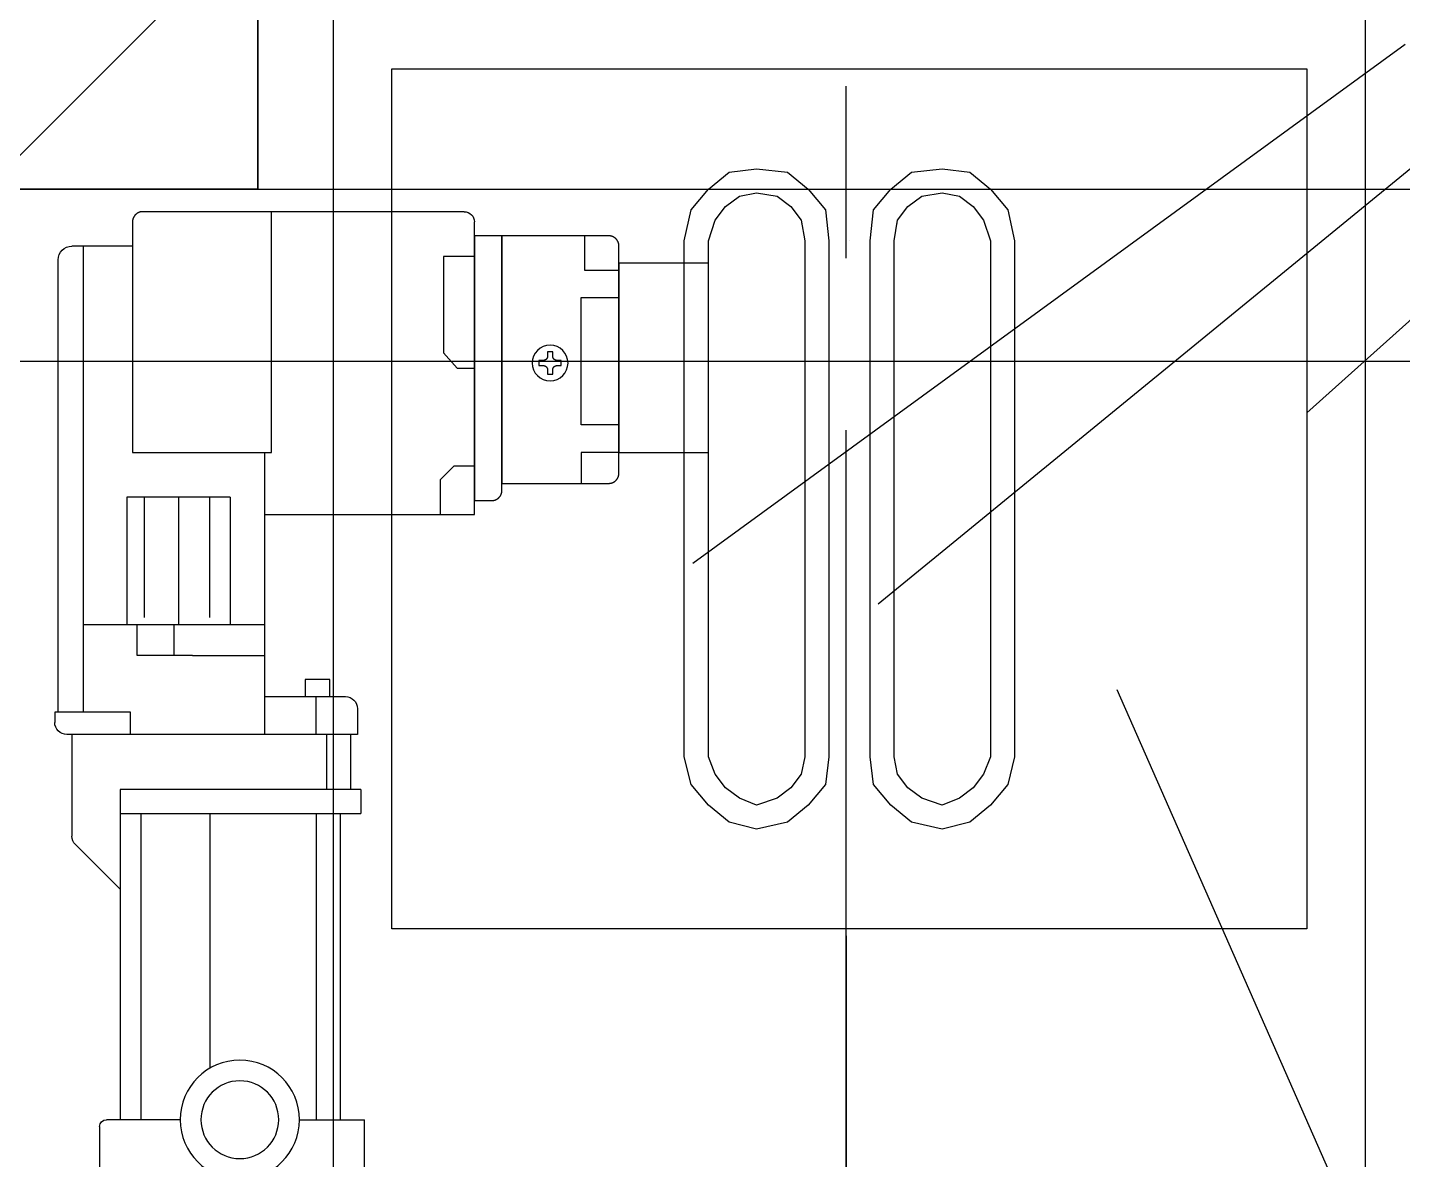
# Model space of a CAD drawing. Extents: x -668440 to 1010955, y -1678500 to 210463.
# Drawn here: x -372443 to -368446, y -899399 to -896108 of the extents above; entities that cross this region are included whole.
import ezdxf

# ---------------------------------------------------------------- set-up
doc = ezdxf.new("R2010")
doc.units = 0
doc.header["$MEASUREMENT"] = 0
doc.linetypes.add('CENTER', pattern=[2, 1.25, -0.25, 0.25, -0.25])
doc.layers.get('0').update_dxf_attribs({"color": 3, "linetype": 'CONTINUOUS'})
doc.layers.get('Defpoints').update_dxf_attribs({"color": 251, "linetype": 'CONTINUOUS'})
doc.layers.add('00_ADDL', color=253, linetype='CONTINUOUS', plot=False)
for name, color, linetype in [('100', 5, 'CENTER'), ('_1-3_L-CS', 1, 'CONTINUOUS'), ('_5-6_GS-M', 6, 'CONTINUOUS'), ('cfhole_d', 7, 'CONTINUOUS'), ('cfr_d', 7, 'CONTINUOUS'), ('COL_H-482x300x11x15x13', 7, 'CONTINUOUS'), ('cwr_d', 7, 'CONTINUOUS'), ('standard2', 2, 'CONTINUOUS'), ('注記', 3, 'CONTINUOUS')]:
    doc.layers.add(name, color=color, linetype=linetype)
doc.styles.add('DRACAD', font='txt', dxfattribs={"width": 0.85, "bigfont": 'extfont2'})
doc.styles.get("Standard").update_dxf_attribs({"font": 'Osaka.ttc'})
doc.dimstyles.new('ISO-25', dxfattribs={"dimtxt": 2.5, "dimasz": 2.5, "dimexe": 1.25, "dimexo": 0.625, "dimtad": 1, "dimdec": 4, "dimdsep": 46, "dimtxsty": 'Standard', "dimcen": 2.5, "dimadec": 0, "dimazin": 0, "dimtfac": 1, "dimtdec": 4, "dimtmove": 0, "dimatfit": 3, "dimfxl": 1, "dimtolj": 1, "dimtzin": 0, "dimarcsym": 0})

# ---------------------------------------------------------------- blocks, each defined once
blk = doc.blocks.new('TC01')
at = {"layer": '注記', "color": 4, "linetype": 'Continuous'}
for p, q in [((4888.06, 30085.63), (4946.06, 30085.63)), ((4944.06, 30085.63), (4981.47, 30085.63)), ((4944.06, 30015.63), (4944.06, 30085.63)), ((4981.47, 30085.63), (4981.54, 30085.63)), ((4981.54, 30085.63), (4981.62, 30085.62)), ((4981.62, 30085.62), (4981.69, 30085.62)), ((4981.69, 30085.62), (4981.77, 30085.61)), ((4981.77, 30085.61), (4981.84, 30085.6)), ((4981.84, 30085.6), (4981.91, 30085.59)), ((4981.91, 30085.59), (4981.98, 30085.58)), ((4981.98, 30085.58), (4982.06, 30085.57)), ((4982.06, 30085.57), (4982.13, 30085.55)), ((4982.13, 30085.55), (4982.2, 30085.54)), ((4982.2, 30085.54), (4982.27, 30085.52)), ((4982.27, 30085.52), (4982.34, 30085.5)), ((4982.34, 30085.5), (4982.41, 30085.48)), ((4982.41, 30085.48), (4982.48, 30085.45)), ((4982.48, 30085.45), (4982.55, 30085.43)), ((4982.55, 30085.43), (4982.62, 30085.4)), ((4982.62, 30085.4), (4982.69, 30085.37)), ((4982.69, 30085.37), (4982.75, 30085.34)), ((4982.75, 30085.34), (4982.82, 30085.31)), ((4982.82, 30085.31), (4982.89, 30085.27)), ((4982.89, 30085.27), (4982.95, 30085.24)), ((4982.95, 30085.24), (4983.01, 30085.2)), ((4983.01, 30085.2), (4983.08, 30085.16)), ((4983.08, 30085.16), (4983.14, 30085.12)), ((4983.14, 30085.12), (4983.2, 30085.08)), ((4983.2, 30085.08), (4983.26, 30085.04)), ((4983.26, 30085.04), (4983.32, 30084.99)), ((4983.32, 30084.99), (4983.37, 30084.95)), ((4983.37, 30084.95), (4983.43, 30084.9)), ((4983.43, 30084.9), (4983.49, 30084.85)), ((4983.49, 30084.85), (4983.54, 30084.8)), ((4983.54, 30084.8), (4983.59, 30084.75)), ((4885.06, 29997.63), (4885.06, 30082.63)), ((4983.59, 30084.75), (4983.64, 30084.69)), ((4983.64, 30084.69), (4983.69, 30084.64)), ((4983.69, 30084.64), (4983.74, 30084.59)), ((4983.74, 30084.59), (4983.79, 30084.53)), ((4983.79, 30084.53), (4983.84, 30084.47)), ((4983.84, 30084.47), (4983.88, 30084.41)), ((4983.88, 30084.41), (4983.92, 30084.35)), ((4983.92, 30084.35), (4983.97, 30084.29)), ((4983.97, 30084.29), (4984.01, 30084.23)), ((4984.01, 30084.23), (4984.04, 30084.17)), ((4984.04, 30084.17), (4984.08, 30084.1)), ((4984.08, 30084.1), (4984.12, 30084.04)), ((4984.12, 30084.04), (4984.15, 30083.97)), ((4984.15, 30083.97), (4984.18, 30083.91)), ((4984.18, 30083.91), (4984.21, 30083.84)), ((4984.21, 30083.84), (4984.24, 30083.77)), ((4984.24, 30083.77), (4984.27, 30083.71)), ((4984.27, 30083.71), (4984.3, 30083.64)), ((4984.3, 30083.64), (4984.32, 30083.57)), ((4984.32, 30083.57), (4984.34, 30083.5)), ((4984.34, 30083.5), (4984.36, 30083.43)), ((4984.36, 30083.43), (4984.38, 30083.35)), ((4984.38, 30083.35), (4984.4, 30083.28)), ((4984.4, 30083.28), (4984.41, 30083.21)), ((4984.41, 30083.21), (4984.43, 30083.14)), ((4984.43, 30083.14), (4984.44, 30083.07)), ((4984.44, 30083.07), (4984.45, 30082.99)), ((4984.45, 30082.99), (4984.46, 30082.92)), ((4984.46, 30082.92), (4984.46, 30082.85)), ((4984.46, 30082.85), (4984.47, 30082.77)), ((4984.47, 30082.77), (4984.47, 30082.7)), ((4984.47, 30082.7), (4984.47, 30082.63)), ((4984.47, 30082.63), (4984.47, 30015.63)), ((4843.28, 30076.77), (4843.31, 30076.84)), ((4843.31, 30076.84), (4843.34, 30076.91)), ((4843.34, 30076.91), (4843.38, 30076.97)), ((4843.38, 30076.97), (4843.41, 30077.04)), ((4843.41, 30077.04), (4843.45, 30077.1)), ((4843.45, 30077.1), (4843.48, 30077.17)), ((4843.48, 30077.17), (4843.52, 30077.23)), ((4843.52, 30077.23), (4843.56, 30077.29)), ((4843.56, 30077.29), (4843.6, 30077.35)), ((4843.6, 30077.35), (4843.65, 30077.41)), ((4843.65, 30077.41), (4843.69, 30077.47)), ((4843.69, 30077.47), (4843.74, 30077.53)), ((4843.74, 30077.53), (4843.78, 30077.59)), ((4843.78, 30077.59), (4843.83, 30077.64)), ((4843.83, 30077.64), (4843.88, 30077.69)), ((4843.88, 30077.69), (4843.93, 30077.75)), ((4843.93, 30077.75), (4843.99, 30077.8)), ((4843.99, 30077.8), (4844.04, 30077.85)), ((4844.04, 30077.85), (4844.1, 30077.9)), ((4844.1, 30077.9), (4844.15, 30077.95)), ((4844.15, 30077.95), (4844.21, 30077.99)), ((4844.21, 30077.99), (4844.27, 30078.04)), ((4844.27, 30078.04), (4844.33, 30078.08)), ((4844.33, 30078.08), (4844.39, 30078.12)), ((4844.39, 30078.12), (4844.45, 30078.16)), ((4844.45, 30078.16), (4844.51, 30078.2)), ((4844.51, 30078.2), (4844.58, 30078.24)), ((4844.58, 30078.24), (4844.64, 30078.27)), ((4844.64, 30078.27), (4844.71, 30078.31)), ((4844.71, 30078.31), (4844.77, 30078.34)), ((4844.77, 30078.34), (4844.84, 30078.37)), ((4844.84, 30078.37), (4844.91, 30078.4)), ((4844.91, 30078.4), (4844.98, 30078.43)), ((4844.98, 30078.43), (4845.05, 30078.45)), ((4845.05, 30078.45), (4845.12, 30078.48)), ((4845.12, 30078.48), (4845.19, 30078.5)), ((4845.19, 30078.5), (4845.26, 30078.52)), ((4845.26, 30078.52), (4845.33, 30078.54)), ((4845.33, 30078.54), (4845.4, 30078.55)), ((4845.4, 30078.55), (4845.47, 30078.57)), ((4845.47, 30078.57), (4845.54, 30078.58)), ((4845.54, 30078.58), (4845.62, 30078.59)), ((4845.62, 30078.59), (4845.69, 30078.6)), ((4845.69, 30078.6), (4845.76, 30078.61)), ((4845.76, 30078.61), (4845.84, 30078.62)), ((4845.84, 30078.62), (4845.91, 30078.62)), ((4845.91, 30078.62), (4845.98, 30078.63)), ((4845.98, 30078.63), (4846.06, 30078.63)), ((4846.06, 30078.63), (4877.06, 30078.63)), ((4853.06, 30078.63), (4853.06, 30068.63)), ((4877.06, 30078.63), (4877.06, 30006.63)), ((4877.06, 30078.63), (4885.06, 30078.63)), ((4877.06, 30004.63), (4877.06, 30078.63)), ((4885.06, 30078.63), (4885.06, 30001.63)), ((4843.06, 30075.85), (4843.07, 30075.92)), ((4843.06, 30075.77), (4843.06, 30075.85)), ((4843.06, 30075.7), (4843.06, 30075.77)), ((4843.06, 30075.63), (4843.06, 30075.7)), ((4843.06, 30042.63), (4843.06, 30075.63)), ((4843.07, 30075.92), (4843.08, 30075.99)), ((4843.08, 30075.99), (4843.09, 30076.07)), ((4843.09, 30076.07), (4843.1, 30076.14)), ((4843.1, 30076.14), (4843.11, 30076.21)), ((4843.11, 30076.21), (4843.13, 30076.28)), ((4843.13, 30076.28), (4843.15, 30076.35)), ((4843.15, 30076.35), (4843.17, 30076.43)), ((4843.17, 30076.43), (4843.19, 30076.5)), ((4843.19, 30076.5), (4843.21, 30076.57)), ((4843.21, 30076.57), (4843.23, 30076.64)), ((4843.23, 30076.64), (4843.26, 30076.71)), ((4843.26, 30076.71), (4843.28, 30076.77)), ((4984.47, 30075.63), (5002.06, 30075.63)), ((4998.76, 30075.63), (4998.76, 29940.13)), ((4817.06, 30070.63), (4843.06, 30070.63)), ((4817.06, 30015.63), (4817.06, 30070.63)), ((4843.06, 30070.63), (4843.06, 30015.63)), ((4885.06, 30072.63), (4894.06, 30072.63)), ((4894.06, 30072.63), (4894.06, 30044.63)), ((5006.06, 29940.13), (5006.06, 30071.63)), ((4853.06, 30068.63), (4843.06, 30068.63)), ((4854.06, 30060.63), (4843.06, 30060.63)), ((4854.06, 30023.63), (4854.06, 30060.63)), ((4862.31, 30044.88), (4863.81, 30044.88)), ((4862.31, 30043.63), (4862.31, 30044.88)), ((4863.81, 30044.88), (4863.81, 30043.63)), ((4843.06, 30009.63), (4843.06, 30042.63)), ((4859.81, 30040.88), (4859.81, 30042.38)), ((4859.81, 30042.38), (4861.06, 30042.38)), ((4861.06, 30040.88), (4859.81, 30040.88)), ((4861.06, 30042.38), (4861.09, 30042.38)), ((4861.09, 30040.88), (4861.06, 30040.88)), ((4861.09, 30042.38), (4861.12, 30042.38)), ((4861.12, 30040.88), (4861.09, 30040.88)), ((4861.12, 30042.38), (4861.15, 30042.38)), ((4861.15, 30040.87), (4861.12, 30040.88)), ((4861.15, 30042.38), (4861.18, 30042.38)), ((4861.18, 30040.87), (4861.15, 30040.87)), ((4861.18, 30042.38), (4861.21, 30042.39)), ((4861.21, 30040.87), (4861.18, 30040.87)), ((4861.21, 30042.39), (4861.24, 30042.39)), ((4861.24, 30040.86), (4861.21, 30040.87)), ((4861.24, 30042.39), (4861.27, 30042.39)), ((4861.27, 30040.86), (4861.24, 30040.86)), ((4861.27, 30042.39), (4861.3, 30042.4)), ((4861.3, 30040.85), (4861.27, 30040.86)), ((4861.3, 30042.4), (4861.33, 30042.41)), ((4861.33, 30040.85), (4861.3, 30040.85)), ((4861.33, 30042.41), (4861.36, 30042.41)), ((4861.36, 30040.84), (4861.33, 30040.85)), ((4861.36, 30042.41), (4861.39, 30042.42)), ((4861.39, 30040.83), (4861.36, 30040.84)), ((4861.39, 30042.42), (4861.42, 30042.43)), ((4861.42, 30040.82), (4861.39, 30040.83)), ((4861.42, 30042.43), (4861.45, 30042.44)), ((4861.45, 30040.81), (4861.42, 30040.82)), ((4861.45, 30042.44), (4861.48, 30042.45)), ((4861.48, 30040.8), (4861.45, 30040.81)), ((4861.48, 30042.45), (4861.51, 30042.46)), ((4861.51, 30042.46), (4861.53, 30042.47)), ((4861.53, 30042.47), (4861.56, 30042.48)), ((4861.56, 30042.48), (4861.59, 30042.5)), ((4861.59, 30042.5), (4861.62, 30042.51)), ((4861.62, 30042.51), (4861.65, 30042.52)), ((4861.65, 30042.52), (4861.67, 30042.54)), ((4861.67, 30042.54), (4861.7, 30042.55)), ((4861.7, 30042.55), (4861.73, 30042.57)), ((4861.73, 30042.57), (4861.75, 30042.59)), ((4861.75, 30042.59), (4861.78, 30042.6)), ((4861.78, 30042.6), (4861.8, 30042.62)), ((4861.8, 30042.62), (4861.83, 30042.64)), ((4861.83, 30042.64), (4861.85, 30042.66)), ((4861.85, 30042.66), (4861.87, 30042.68)), ((4861.87, 30042.68), (4861.9, 30042.7)), ((4861.9, 30042.7), (4861.92, 30042.72)), ((4861.92, 30042.72), (4861.94, 30042.74)), ((4861.94, 30042.74), (4861.96, 30042.76)), ((4861.96, 30042.76), (4861.98, 30042.79)), ((4861.98, 30042.79), (4862, 30042.81)), ((4862, 30042.81), (4862.02, 30042.83)), ((4862.02, 30042.83), (4862.04, 30042.86)), ((4862.04, 30042.86), (4862.06, 30042.88)), ((4862.06, 30042.88), (4862.08, 30042.91)), ((4862.08, 30042.91), (4862.1, 30042.93)), ((4862.1, 30042.93), (4862.11, 30042.96)), ((4862.11, 30042.96), (4862.13, 30042.98)), ((4862.13, 30042.98), (4862.14, 30043.01)), ((4862.14, 30043.01), (4862.16, 30043.04)), ((4862.16, 30043.04), (4862.17, 30043.06)), ((4862.17, 30043.06), (4862.19, 30043.09)), ((4862.19, 30043.09), (4862.2, 30043.12)), ((4862.2, 30043.12), (4862.21, 30043.15)), ((4862.21, 30043.15), (4862.22, 30043.18)), ((4862.22, 30043.18), (4862.23, 30043.21)), ((4862.23, 30043.21), (4862.24, 30043.23)), ((4862.24, 30043.23), (4862.25, 30043.26)), ((4862.25, 30043.26), (4862.26, 30043.29)), ((4862.26, 30043.29), (4862.27, 30043.32)), ((4862.27, 30043.32), (4862.28, 30043.35)), ((4862.28, 30043.38), (4862.29, 30043.41)), ((4862.28, 30043.35), (4862.28, 30043.38)), ((4862.29, 30043.44), (4862.3, 30043.47)), ((4862.29, 30043.41), (4862.29, 30043.44)), ((4862.3, 30043.53), (4862.31, 30043.57)), ((4862.3, 30043.5), (4862.3, 30043.53)), ((4862.3, 30043.47), (4862.3, 30043.5)), ((4862.31, 30043.6), (4862.31, 30043.63)), ((4862.31, 30043.57), (4862.31, 30043.6)), ((4863.81, 30043.63), (4863.81, 30043.6)), ((4863.81, 30043.6), (4863.81, 30043.57)), ((4863.81, 30043.57), (4863.81, 30043.53)), ((4863.81, 30043.53), (4863.81, 30043.5)), ((4863.81, 30043.5), (4863.82, 30043.47)), ((4863.82, 30043.47), (4863.82, 30043.44)), ((4863.82, 30043.44), (4863.82, 30043.41)), ((4863.82, 30043.41), (4863.83, 30043.38)), ((4863.83, 30043.38), (4863.84, 30043.35)), ((4863.84, 30043.35), (4863.84, 30043.32)), ((4863.84, 30043.32), (4863.85, 30043.29)), ((4863.85, 30043.29), (4863.86, 30043.26)), ((4863.86, 30043.26), (4863.87, 30043.23)), ((4863.87, 30043.23), (4863.88, 30043.21)), ((4863.88, 30043.21), (4863.89, 30043.18)), ((4863.89, 30043.18), (4863.9, 30043.15)), ((4863.9, 30043.15), (4863.91, 30043.12)), ((4863.91, 30043.12), (4863.93, 30043.09)), ((4863.93, 30043.09), (4863.94, 30043.06)), ((4863.94, 30043.06), (4863.95, 30043.04)), ((4863.95, 30043.04), (4863.97, 30043.01)), ((4863.97, 30043.01), (4863.98, 30042.98)), ((4863.98, 30042.98), (4864, 30042.96)), ((4864, 30042.96), (4864.02, 30042.93)), ((4864.02, 30042.93), (4864.03, 30042.91)), ((4864.03, 30042.91), (4864.05, 30042.88)), ((4864.05, 30042.88), (4864.07, 30042.86)), ((4864.07, 30042.86), (4864.09, 30042.83)), ((4864.09, 30042.83), (4864.11, 30042.81)), ((4864.11, 30042.81), (4864.13, 30042.79)), ((4864.13, 30042.79), (4864.15, 30042.76)), ((4864.15, 30042.76), (4864.17, 30042.74)), ((4864.17, 30042.74), (4864.19, 30042.72)), ((4864.19, 30042.72), (4864.22, 30042.7)), ((4864.22, 30042.7), (4864.24, 30042.68)), ((4864.24, 30042.68), (4864.26, 30042.66)), ((4864.26, 30042.66), (4864.29, 30042.64)), ((4864.29, 30042.64), (4864.31, 30042.62)), ((4864.31, 30042.62), (4864.34, 30042.6)), ((4864.34, 30042.6), (4864.36, 30042.59)), ((4864.36, 30042.59), (4864.39, 30042.57)), ((4864.39, 30042.57), (4864.41, 30042.55)), ((4864.41, 30042.55), (4864.44, 30042.54)), ((4864.44, 30042.54), (4864.47, 30042.52)), ((4864.47, 30042.52), (4864.49, 30042.51)), ((4864.49, 30042.51), (4864.52, 30042.5)), ((4864.52, 30042.5), (4864.55, 30042.48)), ((4864.55, 30042.48), (4864.58, 30042.47)), ((4864.58, 30042.47), (4864.61, 30042.46)), ((4864.61, 30042.46), (4864.64, 30042.45)), ((4864.64, 30042.45), (4864.66, 30042.44)), ((4864.66, 30040.81), (4864.64, 30040.8)), ((4864.66, 30042.44), (4864.69, 30042.43)), ((4864.69, 30040.82), (4864.66, 30040.81)), ((4864.69, 30042.43), (4864.72, 30042.42)), ((4864.72, 30040.83), (4864.69, 30040.82)), ((4864.72, 30042.42), (4864.75, 30042.41)), ((4864.75, 30040.84), (4864.72, 30040.83)), ((4864.75, 30042.41), (4864.78, 30042.41)), ((4864.78, 30040.85), (4864.75, 30040.84)), ((4864.78, 30042.41), (4864.81, 30042.4)), ((4864.81, 30040.85), (4864.78, 30040.85)), ((4864.81, 30042.4), (4864.84, 30042.39)), ((4864.84, 30040.86), (4864.81, 30040.85)), ((4864.84, 30042.39), (4864.87, 30042.39)), ((4864.87, 30040.86), (4864.84, 30040.86)), ((4864.87, 30042.39), (4864.9, 30042.39)), ((4864.9, 30040.87), (4864.87, 30040.86)), ((4864.9, 30042.39), (4864.93, 30042.38)), ((4864.93, 30040.87), (4864.9, 30040.87)), ((4864.93, 30042.38), (4864.96, 30042.38)), ((4864.96, 30040.87), (4864.93, 30040.87)), ((4864.96, 30042.38), (4865, 30042.38)), ((4865, 30040.88), (4864.96, 30040.87)), ((4865, 30042.38), (4865.03, 30042.38)), ((4865.03, 30040.88), (4865, 30040.88)), ((4865.03, 30042.38), (4865.06, 30042.38)), ((4865.06, 30040.88), (4865.03, 30040.88)), ((4865.06, 30042.38), (4866.31, 30042.38)), ((4866.31, 30040.88), (4865.06, 30040.88)), ((4866.31, 30042.38), (4866.31, 30040.88)), ((4894.06, 30044.63), (4890.06, 30040.13)), ((4861.51, 30040.79), (4861.48, 30040.8)), ((4861.53, 30040.78), (4861.51, 30040.79)), ((4861.56, 30040.77), (4861.53, 30040.78)), ((4861.59, 30040.76), (4861.56, 30040.77)), ((4861.62, 30040.74), (4861.59, 30040.76)), ((4861.65, 30040.73), (4861.62, 30040.74)), ((4861.67, 30040.71), (4861.65, 30040.73)), ((4861.7, 30040.7), (4861.67, 30040.71)), ((4861.73, 30040.68), (4861.7, 30040.7)), ((4861.75, 30040.67), (4861.73, 30040.68)), ((4861.78, 30040.65), (4861.75, 30040.67)), ((4861.8, 30040.63), (4861.78, 30040.65)), ((4861.83, 30040.61), (4861.8, 30040.63)), ((4861.85, 30040.59), (4861.83, 30040.61)), ((4861.87, 30040.57), (4861.85, 30040.59)), ((4861.9, 30040.55), (4861.87, 30040.57)), ((4861.92, 30040.53), (4861.9, 30040.55)), ((4861.94, 30040.51), (4861.92, 30040.53)), ((4861.96, 30040.49), (4861.94, 30040.51)), ((4861.98, 30040.47), (4861.96, 30040.49)), ((4862, 30040.44), (4861.98, 30040.47)), ((4862.02, 30040.42), (4862, 30040.44)), ((4862.04, 30040.4), (4862.02, 30040.42)), ((4862.06, 30040.37), (4862.04, 30040.4)), ((4862.08, 30040.35), (4862.06, 30040.37)), ((4862.1, 30040.32), (4862.08, 30040.35)), ((4862.11, 30040.3), (4862.1, 30040.32)), ((4862.13, 30040.27), (4862.11, 30040.3)), ((4862.14, 30040.24), (4862.13, 30040.27)), ((4862.16, 30040.22), (4862.14, 30040.24)), ((4862.17, 30040.19), (4862.16, 30040.22)), ((4862.19, 30040.16), (4862.17, 30040.19)), ((4862.2, 30040.13), (4862.19, 30040.16)), ((4862.21, 30040.1), (4862.2, 30040.13)), ((4862.22, 30040.08), (4862.21, 30040.1)), ((4862.23, 30040.05), (4862.22, 30040.08)), ((4862.24, 30040.02), (4862.23, 30040.05)), ((4862.25, 30039.99), (4862.24, 30040.02)), ((4862.26, 30039.96), (4862.25, 30039.99)), ((4862.27, 30039.93), (4862.26, 30039.96)), ((4862.28, 30039.9), (4862.27, 30039.93)), ((4862.28, 30039.87), (4862.28, 30039.9)), ((4862.29, 30039.84), (4862.28, 30039.87)), ((4862.29, 30039.81), (4862.29, 30039.84)), ((4862.3, 30039.78), (4862.29, 30039.81)), ((4862.3, 30039.75), (4862.3, 30039.78)), ((4862.3, 30039.72), (4862.3, 30039.75)), ((4862.31, 30039.69), (4862.3, 30039.72)), ((4862.31, 30039.66), (4862.31, 30039.69)), ((4862.31, 30039.63), (4862.31, 30039.66)), ((4862.31, 30038.38), (4862.31, 30039.63)), ((4863.81, 30038.38), (4862.31, 30038.38)), ((4863.82, 30039.78), (4863.81, 30039.75)), ((4863.81, 30039.75), (4863.81, 30039.72)), ((4863.81, 30039.72), (4863.81, 30039.69)), ((4863.81, 30039.69), (4863.81, 30039.66)), ((4863.81, 30039.66), (4863.81, 30039.63)), ((4863.81, 30039.63), (4863.81, 30038.38)), ((4863.83, 30039.87), (4863.82, 30039.84)), ((4863.82, 30039.84), (4863.82, 30039.81)), ((4863.82, 30039.81), (4863.82, 30039.78)), ((4863.84, 30039.9), (4863.83, 30039.87)), ((4863.85, 30039.96), (4863.84, 30039.93)), ((4863.84, 30039.93), (4863.84, 30039.9)), ((4863.86, 30039.99), (4863.85, 30039.96)), ((4863.87, 30040.02), (4863.86, 30039.99)), ((4863.88, 30040.05), (4863.87, 30040.02)), ((4863.89, 30040.08), (4863.88, 30040.05)), ((4863.9, 30040.1), (4863.89, 30040.08)), ((4863.91, 30040.13), (4863.9, 30040.1)), ((4863.93, 30040.16), (4863.91, 30040.13)), ((4863.94, 30040.19), (4863.93, 30040.16)), ((4863.95, 30040.22), (4863.94, 30040.19)), ((4863.97, 30040.24), (4863.95, 30040.22)), ((4863.98, 30040.27), (4863.97, 30040.24)), ((4864, 30040.3), (4863.98, 30040.27)), ((4864.02, 30040.32), (4864, 30040.3)), ((4864.03, 30040.35), (4864.02, 30040.32)), ((4864.05, 30040.37), (4864.03, 30040.35)), ((4864.07, 30040.4), (4864.05, 30040.37)), ((4864.09, 30040.42), (4864.07, 30040.4)), ((4864.11, 30040.44), (4864.09, 30040.42)), ((4864.13, 30040.47), (4864.11, 30040.44)), ((4864.15, 30040.49), (4864.13, 30040.47)), ((4864.17, 30040.51), (4864.15, 30040.49)), ((4864.19, 30040.53), (4864.17, 30040.51)), ((4864.22, 30040.55), (4864.19, 30040.53)), ((4864.24, 30040.57), (4864.22, 30040.55)), ((4864.26, 30040.59), (4864.24, 30040.57)), ((4864.29, 30040.61), (4864.26, 30040.59)), ((4864.31, 30040.63), (4864.29, 30040.61)), ((4864.34, 30040.65), (4864.31, 30040.63)), ((4864.36, 30040.67), (4864.34, 30040.65)), ((4864.39, 30040.68), (4864.36, 30040.67)), ((4864.41, 30040.7), (4864.39, 30040.68)), ((4864.44, 30040.71), (4864.41, 30040.7)), ((4864.47, 30040.73), (4864.44, 30040.71)), ((4864.49, 30040.74), (4864.47, 30040.73)), ((4864.52, 30040.76), (4864.49, 30040.74)), ((4864.55, 30040.77), (4864.52, 30040.76)), ((4864.58, 30040.78), (4864.55, 30040.77)), ((4864.61, 30040.79), (4864.58, 30040.78)), ((4864.64, 30040.8), (4864.61, 30040.79)), ((4890.06, 30040.13), (4885.06, 30040.13)), ((4843.06, 30023.63), (4854.06, 30023.63)), ((4843.06, 30015.63), (4817.06, 30015.63)), ((4843.06, 30015.63), (4854.06, 30015.63)), ((4854.06, 30015.63), (4854.06, 30006.63)), ((4984.47, 30015.63), (4944.06, 30015.63)), ((4946.06, 30015.63), (4946.06, 29997.63)), ((4843.06, 30009.55), (4843.06, 30009.63)), ((4843.06, 30009.48), (4843.06, 30009.55)), ((4843.06, 30009.41), (4843.06, 30009.48)), ((4843.07, 30009.33), (4843.06, 30009.41)), ((4843.08, 30009.26), (4843.07, 30009.33)), ((4843.09, 30009.19), (4843.08, 30009.26)), ((4843.1, 30009.11), (4843.09, 30009.19)), ((4843.11, 30009.04), (4843.1, 30009.11)), ((4843.13, 30008.97), (4843.11, 30009.04)), ((4843.15, 30008.9), (4843.13, 30008.97)), ((4843.17, 30008.83), (4843.15, 30008.9)), ((4885.06, 30011.63), (4891.06, 30011.63)), ((4891.06, 30011.63), (4895.06, 30007.63)), ((4843.19, 30008.76), (4843.17, 30008.83)), ((4843.21, 30008.69), (4843.19, 30008.76)), ((4843.23, 30008.62), (4843.21, 30008.69)), ((4843.26, 30008.55), (4843.23, 30008.62)), ((4843.28, 30008.48), (4843.26, 30008.55)), ((4843.31, 30008.41), (4843.28, 30008.48)), ((4843.34, 30008.34), (4843.31, 30008.41)), ((4843.38, 30008.28), (4843.34, 30008.34)), ((4843.41, 30008.21), (4843.38, 30008.28)), ((4843.45, 30008.15), (4843.41, 30008.21)), ((4843.48, 30008.08), (4843.45, 30008.15)), ((4843.52, 30008.02), (4843.48, 30008.08)), ((4843.56, 30007.96), (4843.52, 30008.02)), ((4843.6, 30007.9), (4843.56, 30007.96)), ((4843.65, 30007.84), (4843.6, 30007.9)), ((4843.69, 30007.78), (4843.65, 30007.84)), ((4843.74, 30007.72), (4843.69, 30007.78)), ((4843.78, 30007.67), (4843.74, 30007.72)), ((4843.83, 30007.61), (4843.78, 30007.67)), ((4843.88, 30007.56), (4843.83, 30007.61)), ((4843.93, 30007.51), (4843.88, 30007.56)), ((4843.99, 30007.45), (4843.93, 30007.51)), ((4844.04, 30007.4), (4843.99, 30007.45)), ((4844.1, 30007.36), (4844.04, 30007.4)), ((4844.15, 30007.31), (4844.1, 30007.36)), ((4844.21, 30007.26), (4844.15, 30007.31)), ((4844.27, 30007.22), (4844.21, 30007.26)), ((4844.33, 30007.17), (4844.27, 30007.22)), ((4844.39, 30007.13), (4844.33, 30007.17)), ((4844.45, 30007.09), (4844.39, 30007.13)), ((4844.51, 30007.05), (4844.45, 30007.09)), ((4844.58, 30007.02), (4844.51, 30007.05)), ((4844.64, 30006.98), (4844.58, 30007.02)), ((4844.71, 30006.95), (4844.64, 30006.98)), ((4844.77, 30006.91), (4844.71, 30006.95)), ((4844.84, 30006.88), (4844.77, 30006.91)), ((4844.91, 30006.85), (4844.84, 30006.88)), ((4844.98, 30006.83), (4844.91, 30006.85)), ((4845.05, 30006.8), (4844.98, 30006.83)), ((4845.12, 30006.78), (4845.05, 30006.8)), ((4845.19, 30006.76), (4845.12, 30006.78)), ((4845.26, 30006.74), (4845.19, 30006.76)), ((4845.33, 30006.72), (4845.26, 30006.74)), ((4845.4, 30006.7), (4845.33, 30006.72)), ((4845.47, 30006.68), (4845.4, 30006.7)), ((4845.54, 30006.67), (4845.47, 30006.68)), ((4845.62, 30006.66), (4845.54, 30006.67)), ((4845.69, 30006.65), (4845.62, 30006.66)), ((4845.76, 30006.64), (4845.69, 30006.65)), ((4845.84, 30006.63), (4845.76, 30006.64)), ((4845.91, 30006.63), (4845.84, 30006.63)), ((4845.98, 30006.63), (4845.91, 30006.63)), ((4846.06, 30006.63), (4845.98, 30006.63)), ((4877.06, 30006.63), (4846.06, 30006.63)), ((4895.06, 30007.63), (4895.06, 29997.63)), ((4877.06, 30004.55), (4877.06, 30004.63)), ((4877.06, 30004.48), (4877.06, 30004.55)), ((4877.06, 30004.41), (4877.06, 30004.48)), ((4877.07, 30004.33), (4877.06, 30004.41)), ((4877.08, 30004.26), (4877.07, 30004.33)), ((4877.09, 30004.19), (4877.08, 30004.26)), ((4877.1, 30004.11), (4877.09, 30004.19)), ((4877.11, 30004.04), (4877.1, 30004.11)), ((4877.13, 30003.97), (4877.11, 30004.04)), ((4877.15, 30003.9), (4877.13, 30003.97)), ((4877.17, 30003.83), (4877.15, 30003.9)), ((4877.19, 30003.76), (4877.17, 30003.83)), ((4877.21, 30003.69), (4877.19, 30003.76)), ((4877.23, 30003.62), (4877.21, 30003.69)), ((4877.26, 30003.55), (4877.23, 30003.62)), ((4877.28, 30003.48), (4877.26, 30003.55)), ((4877.31, 30003.41), (4877.28, 30003.48)), ((4877.34, 30003.34), (4877.31, 30003.41)), ((4877.38, 30003.28), (4877.34, 30003.34)), ((4877.41, 30003.21), (4877.38, 30003.28)), ((4877.45, 30003.15), (4877.41, 30003.21)), ((4877.48, 30003.08), (4877.45, 30003.15)), ((4877.52, 30003.02), (4877.48, 30003.08)), ((4877.56, 30002.96), (4877.52, 30003.02)), ((4877.6, 30002.9), (4877.56, 30002.96)), ((4877.65, 30002.84), (4877.6, 30002.9)), ((4877.69, 30002.78), (4877.65, 30002.84)), ((4877.74, 30002.72), (4877.69, 30002.78)), ((4877.78, 30002.67), (4877.74, 30002.72)), ((4877.83, 30002.61), (4877.78, 30002.67)), ((4877.88, 30002.56), (4877.83, 30002.61)), ((4877.93, 30002.51), (4877.88, 30002.56)), ((4877.99, 30002.45), (4877.93, 30002.51)), ((4878.04, 30002.4), (4877.99, 30002.45)), ((4878.1, 30002.36), (4878.04, 30002.4)), ((4878.15, 30002.31), (4878.1, 30002.36)), ((4878.21, 30002.26), (4878.15, 30002.31)), ((4878.27, 30002.22), (4878.21, 30002.26)), ((4878.33, 30002.17), (4878.27, 30002.22)), ((4878.39, 30002.13), (4878.33, 30002.17)), ((4878.45, 30002.09), (4878.39, 30002.13)), ((4878.51, 30002.05), (4878.45, 30002.09)), ((4878.58, 30002.02), (4878.51, 30002.05)), ((4878.64, 30001.98), (4878.58, 30002.02)), ((4878.71, 30001.95), (4878.64, 30001.98)), ((4878.77, 30001.91), (4878.71, 30001.95)), ((4878.84, 30001.88), (4878.77, 30001.91)), ((4878.91, 30001.85), (4878.84, 30001.88)), ((4878.98, 30001.83), (4878.91, 30001.85)), ((4879.05, 30001.8), (4878.98, 30001.83)), ((4879.12, 30001.78), (4879.05, 30001.8)), ((4879.19, 30001.76), (4879.12, 30001.78)), ((4879.26, 30001.74), (4879.19, 30001.76)), ((4879.33, 30001.72), (4879.26, 30001.74)), ((4879.4, 30001.7), (4879.33, 30001.72)), ((4879.47, 30001.68), (4879.4, 30001.7)), ((4879.54, 30001.67), (4879.47, 30001.68)), ((4879.62, 30001.66), (4879.54, 30001.67)), ((4879.69, 30001.65), (4879.62, 30001.66)), ((4879.76, 30001.64), (4879.69, 30001.65)), ((4879.84, 30001.63), (4879.76, 30001.64)), ((4879.91, 30001.63), (4879.84, 30001.63)), ((4879.98, 30001.63), (4879.91, 30001.63)), ((4880.06, 30001.63), (4879.98, 30001.63)), ((4885.06, 30001.63), (4880.06, 30001.63)), ((4956.06, 30002.63), (4986.06, 30002.63)), ((4956.06, 30002.63), (4956.06, 29965.63)), ((4962.06, 30002.63), (4962.06, 29967.63)), ((4971.06, 30002.63), (4971.06, 29965.63)), ((4981.06, 30002.63), (4981.06, 29967.63)), ((4986.06, 30002.63), (4986.06, 29965.63)), ((4946.06, 29997.63), (4885.06, 29997.63)), ((4946.06, 29997.63), (4946.06, 29933.63)), ((4998.76, 29965.63), (4946.06, 29965.63)), ((4972.41, 29965.63), (4972.41, 29956.63)), ((4983.06, 29956.63), (4983.06, 29965.63)), ((4967.06, 29956.63), (4946.06, 29956.63)), ((4967.06, 29956.63), (4983.06, 29956.63)), ((4927.06, 29949.63), (4934.31, 29949.63)), ((4927.06, 29944.63), (4927.06, 29949.63)), ((4934.31, 29949.63), (4934.31, 29944.63)), ((4919.06, 29941.13), (4919.06, 29933.63)), ((4946.06, 29944.63), (4922.56, 29944.63)), ((4934.31, 29944.63), (4927.06, 29944.63)), ((4931.06, 29933.63), (4931.06, 29944.63)), ((4985.06, 29933.63), (4985.06, 29940.13)), ((4985.06, 29940.13), (5007.06, 29940.13)), ((5007.06, 29940.13), (5007.06, 29937.13)), ((4919.06, 29933.63), (4985.06, 29933.63)), ((4921.06, 29933.63), (4921.06, 29917.63)), ((4928.06, 29933.63), (4928.06, 29917.63)), ((4985.06, 29933.63), (5003.56, 29933.63)), ((5002.06, 29933.63), (5002.06, 29904.08)), ((4918.06, 29917.63), (4988.06, 29917.63)), ((4918.06, 29917.63), (4918.06, 29910.63)), ((4988.06, 29917.63), (4988.06, 29910.63)), ((4988.06, 29910.63), (4918.06, 29910.63)), ((4924.06, 29910.63), (4924.06, 29821.63)), ((4931.06, 29910.63), (4931.06, 29821.63)), ((4961.92, 29836.63), (4961.92, 29910.63)), ((4982.06, 29910.63), (4982.06, 29821.63)), ((4988.06, 29910.63), (4988.06, 29821.63)), ((5001.03, 29901.6), (4988.06, 29888.63)), ((4936.06, 29821.63), (4917.06, 29821.63)), ((4917.06, 29801.63), (4917.06, 29821.63)), ((4970.58, 29821.63), (4992.06, 29821.63)), ((4994.06, 29819.63), (4994.06, 29807.63))]:
    blk.add_line(p, q, dxfattribs=at)
for centre, radius in [((4863.06, 30041.63), 5.2), ((4953.26, 29821.63), 17.32), ((4953.26, 29821.63), 11.31)]:
    blk.add_circle(centre, radius, dxfattribs=at)
for centre, radius, start, end in [((4888.06, 30082.63), 3, 90, 180), ((5002.06, 30071.63), 4, 0, 90), ((4922.56, 29941.13), 3.5, 90, 180), ((5003.56, 29937.13), 3.5, 270, 0), ((4998.56, 29904.08), 3.5, 314.9999, 0), ((4992.06, 29819.63), 2, 0, 90)]:
    blk.add_arc(centre, radius, start, end, dxfattribs=at)
blk = doc.blocks.new('_ORIGIN')
at = {"color": 0, "linetype": 'ByBlock', "lineweight": -2}
blk.add_line((0, 0), (-1, 0), dxfattribs=at)
blk.add_circle((0, 0), 0.5, dxfattribs=at)
blk = doc.blocks.new('*D10663')
at = {"layer": '_5-6_GS-M', "color": 0, "lineweight": -2}
for p, q in [((-204346.29, -394431.59), (-204346.29, -394903.04)), ((-204076.24, -394499.59), (-204076.24, -394903.04)), ((-204126.24, -394901.79), (-204296.29, -394901.79))]:
    blk.add_line(p, q, dxfattribs=at)
at = {"layer": 'Defpoints', "color": 0}
for p in [(-204346.29, -394381.59), (-204076.24, -394449.59), (-204346.29, -394901.79)]:
    blk.add_point(p, dxfattribs=at)
at = {"layer": '_5-6_GS-M', "color": 0, "linetype": 'ByBlock', "lineweight": -2, "xscale": 50, "yscale": 50, "zscale": 50, "rotation": 180}
blk.add_blockref('_ORIGIN', (-204346.29, -394901.79), dxfattribs=at)
at = {"layer": '_5-6_GS-M', "color": 0, "linetype": 'ByBlock', "lineweight": -2, "xscale": 50, "yscale": 50, "zscale": 50}
blk.add_blockref('_ORIGIN', (-204076.24, -394901.79), dxfattribs=at)
at = {"layer": '_5-6_GS-M', "color": 0, "insert": (-204211.27, -394856.79), "char_height": 50, "attachment_point": 5, "style": 'DRACAD'}
blk.add_mtext('\\A1;270', dxfattribs=at)
blk = doc.blocks.new('剛接合部C1Y')
at = {"layer": '00_ADDL'}
for p, q in [((-203176.2444, -393132.59222), (-204976.2444, -394932.59222)), ((-205915.2444, -394282.59222), (-203033.16853, -394282.59222)), ((-205915.2444, -394332.59222), (-203033.16853, -394332.59222))]:
    blk.add_line(p, q, dxfattribs=at)
at = {"layer": '100', "linetype": 'CENTER', "ltscale": 200}
blk.add_line((-204076.2444, -397002.59222), (-204076.2444, -393132.59222), dxfattribs=at)
at = {"layer": '_1-3_L-CS', "transparency": 33554661}
for p, q in [((-203913.71306, -394240.49553), (-204120.7444, -394391.40834)), ((-204066.89145, -394403.14007), (-203868.1997, -394240.49553))]:
    blk.add_line(p, q, dxfattribs=at)
at = {"layer": '_1-3_L-CS'}
blk.add_line((-203997.52479, -394427.9714), (-203917.42923, -394609.90915), dxfattribs=at)
blk.add_lwpolyline([(-203942.2444, -394347.61669), (-203822.68634, -394240.49553), (-203598.89646, -394240.49553)], dxfattribs=at)
at = {"layer": '_5-6_GS-M'}
for p, q in [((-204247.2444, -393815.59222), (-204247.2444, -394282.59222)), ((-204247.2444, -394282.59222), (-204247.2444, -394159.59222)), ((-204247.2444, -394282.59222), (-204336.28579, -394282.59222))]:
    blk.add_line(p, q, dxfattribs=at)
at = {"layer": 'cfhole_d'}
for p, q in [((-204107.2444, -394284.59222), (-204102.2444, -394283.59222)), ((-204102.2444, -394283.59222), (-204102.2444, -394283.59222)), ((-204102.2444, -394283.59222), (-204096.2444, -394284.59222)), ((-204054.2444, -394284.59222), (-204048.2444, -394283.59222)), ((-204048.2444, -394283.59222), (-204048.2444, -394283.59222)), ((-204048.2444, -394283.59222), (-204043.2444, -394284.59222)), ((-204114.2444, -394291.59222), (-204111.2444, -394287.59222)), ((-204111.2444, -394287.59222), (-204107.2444, -394284.59222)), ((-204111.2444, -394287.59222), (-204111.2444, -394287.59222)), ((-204107.2444, -394284.59222), (-204107.2444, -394284.59222)), ((-204096.2444, -394284.59222), (-204096.2444, -394284.59222)), ((-204096.2444, -394284.59222), (-204092.2444, -394287.59222)), ((-204092.2444, -394287.59222), (-204092.2444, -394287.59222)), ((-204092.2444, -394287.59222), (-204089.2444, -394291.59222)), ((-204061.2444, -394291.59222), (-204058.2444, -394287.59222)), ((-204058.2444, -394287.59222), (-204054.2444, -394284.59222)), ((-204058.2444, -394287.59222), (-204058.2444, -394287.59222)), ((-204054.2444, -394284.59222), (-204054.2444, -394284.59222)), ((-204043.2444, -394284.59222), (-204043.2444, -394284.59222)), ((-204043.2444, -394284.59222), (-204039.2444, -394287.59222)), ((-204039.2444, -394287.59222), (-204039.2444, -394287.59222)), ((-204039.2444, -394287.59222), (-204036.2444, -394291.59222)), ((-204116.2444, -394297.59222), (-204114.2444, -394291.59222)), ((-204114.2444, -394291.59222), (-204114.2444, -394291.59222)), ((-204089.2444, -394291.59222), (-204089.2444, -394291.59222)), ((-204089.2444, -394291.59222), (-204088.2444, -394297.59222)), ((-204062.2444, -394297.59222), (-204061.2444, -394291.59222)), ((-204061.2444, -394291.59222), (-204061.2444, -394291.59222)), ((-204036.2444, -394291.59222), (-204036.2444, -394291.59222)), ((-204036.2444, -394291.59222), (-204034.2444, -394297.59222)), ((-204116.2444, -394447.59222), (-204116.2444, -394297.59222)), ((-204116.2444, -394297.59222), (-204116.2444, -394297.59222)), ((-204088.2444, -394297.59222), (-204088.2444, -394447.59222)), ((-204088.2444, -394297.59222), (-204088.2444, -394297.59222)), ((-204062.2444, -394447.59222), (-204062.2444, -394297.59222)), ((-204062.2444, -394297.59222), (-204062.2444, -394297.59222)), ((-204034.2444, -394297.59222), (-204034.2444, -394447.59222)), ((-204034.2444, -394297.59222), (-204034.2444, -394297.59222)), ((-204114.2444, -394452.59222), (-204116.2444, -394447.59222)), ((-204116.2444, -394447.59222), (-204116.2444, -394447.59222)), ((-204088.2444, -394447.59222), (-204089.2444, -394452.59222)), ((-204088.2444, -394447.59222), (-204088.2444, -394447.59222)), ((-204061.2444, -394452.59222), (-204062.2444, -394447.59222)), ((-204062.2444, -394447.59222), (-204062.2444, -394447.59222)), ((-204034.2444, -394447.59222), (-204036.2444, -394452.59222)), ((-204034.2444, -394447.59222), (-204034.2444, -394447.59222)), ((-204111.2444, -394456.59222), (-204114.2444, -394452.59222)), ((-204114.2444, -394452.59222), (-204114.2444, -394452.59222)), ((-204089.2444, -394452.59222), (-204092.2444, -394456.59222)), ((-204089.2444, -394452.59222), (-204089.2444, -394452.59222)), ((-204058.2444, -394456.59222), (-204061.2444, -394452.59222)), ((-204061.2444, -394452.59222), (-204061.2444, -394452.59222)), ((-204036.2444, -394452.59222), (-204039.2444, -394456.59222)), ((-204036.2444, -394452.59222), (-204036.2444, -394452.59222)), ((-204107.2444, -394459.59222), (-204111.2444, -394456.59222)), ((-204111.2444, -394456.59222), (-204111.2444, -394456.59222)), ((-204092.2444, -394456.59222), (-204096.2444, -394459.59222)), ((-204092.2444, -394456.59222), (-204092.2444, -394456.59222)), ((-204054.2444, -394459.59222), (-204058.2444, -394456.59222)), ((-204058.2444, -394456.59222), (-204058.2444, -394456.59222)), ((-204039.2444, -394456.59222), (-204043.2444, -394459.59222)), ((-204039.2444, -394456.59222), (-204039.2444, -394456.59222)), ((-204102.2444, -394461.59222), (-204107.2444, -394459.59222)), ((-204107.2444, -394459.59222), (-204107.2444, -394459.59222)), ((-204096.2444, -394459.59222), (-204102.2444, -394461.59222)), ((-204102.2444, -394461.59222), (-204102.2444, -394461.59222)), ((-204096.2444, -394459.59222), (-204096.2444, -394459.59222)), ((-204048.2444, -394461.59222), (-204054.2444, -394459.59222)), ((-204054.2444, -394459.59222), (-204054.2444, -394459.59222)), ((-204043.2444, -394459.59222), (-204048.2444, -394461.59222)), ((-204048.2444, -394461.59222), (-204048.2444, -394461.59222)), ((-204043.2444, -394459.59222), (-204043.2444, -394459.59222))]:
    blk.add_line(p, q, dxfattribs=at)
at = {"layer": 'cfr_d'}
for p, q in [((-204208.2444, -394497.59222), (-204208.2444, -394247.59222)), ((-204208.2444, -394247.59222), (-204208.2444, -394247.59222)), ((-204208.2444, -394247.59222), (-203942.2444, -394247.59222)), ((-203942.2444, -394247.59222), (-203942.2444, -394247.59222)), ((-203942.2444, -394247.59222), (-203942.2444, -394497.59222)), ((-204116.2444, -394282.59222), (-204110.2444, -394277.59222)), ((-204110.2444, -394277.59222), (-204102.2444, -394276.59222)), ((-204110.2444, -394277.59222), (-204110.2444, -394277.59222)), ((-204102.2444, -394276.59222), (-204102.2444, -394276.59222)), ((-204102.2444, -394276.59222), (-204093.2444, -394277.59222)), ((-204093.2444, -394277.59222), (-204093.2444, -394277.59222)), ((-204093.2444, -394277.59222), (-204087.2444, -394282.59222)), ((-204063.2444, -394282.59222), (-204057.2444, -394277.59222)), ((-204057.2444, -394277.59222), (-204048.2444, -394276.59222)), ((-204057.2444, -394277.59222), (-204057.2444, -394277.59222)), ((-204048.2444, -394276.59222), (-204048.2444, -394276.59222)), ((-204048.2444, -394276.59222), (-204040.2444, -394277.59222)), ((-204040.2444, -394277.59222), (-204040.2444, -394277.59222)), ((-204040.2444, -394277.59222), (-204034.2444, -394282.59222)), ((-204121.2444, -394288.59222), (-204116.2444, -394282.59222)), ((-204116.2444, -394282.59222), (-204116.2444, -394282.59222)), ((-204087.2444, -394282.59222), (-204087.2444, -394282.59222)), ((-204087.2444, -394282.59222), (-204082.2444, -394288.59222)), ((-204068.2444, -394288.59222), (-204063.2444, -394282.59222)), ((-204063.2444, -394282.59222), (-204063.2444, -394282.59222)), ((-204034.2444, -394282.59222), (-204034.2444, -394282.59222)), ((-204034.2444, -394282.59222), (-204029.2444, -394288.59222)), ((-204123.2444, -394297.59222), (-204121.2444, -394288.59222)), ((-204121.2444, -394288.59222), (-204121.2444, -394288.59222)), ((-204082.2444, -394288.59222), (-204082.2444, -394288.59222)), ((-204082.2444, -394288.59222), (-204081.2444, -394297.59222)), ((-204069.2444, -394297.59222), (-204068.2444, -394288.59222)), ((-204068.2444, -394288.59222), (-204068.2444, -394288.59222)), ((-204029.2444, -394288.59222), (-204029.2444, -394288.59222)), ((-204029.2444, -394288.59222), (-204027.2444, -394297.59222)), ((-204123.2444, -394447.59222), (-204123.2444, -394297.59222)), ((-204123.2444, -394297.59222), (-204123.2444, -394297.59222)), ((-204081.2444, -394297.59222), (-204081.2444, -394447.59222)), ((-204081.2444, -394297.59222), (-204081.2444, -394297.59222)), ((-204069.2444, -394447.59222), (-204069.2444, -394297.59222)), ((-204069.2444, -394297.59222), (-204069.2444, -394297.59222)), ((-204027.2444, -394297.59222), (-204027.2444, -394447.59222)), ((-204027.2444, -394297.59222), (-204027.2444, -394297.59222)), ((-204121.2444, -394455.59222), (-204123.2444, -394447.59222)), ((-204123.2444, -394447.59222), (-204123.2444, -394447.59222)), ((-204081.2444, -394447.59222), (-204082.2444, -394455.59222)), ((-204081.2444, -394447.59222), (-204081.2444, -394447.59222)), ((-204068.2444, -394455.59222), (-204069.2444, -394447.59222)), ((-204069.2444, -394447.59222), (-204069.2444, -394447.59222)), ((-204027.2444, -394447.59222), (-204029.2444, -394455.59222)), ((-204027.2444, -394447.59222), (-204027.2444, -394447.59222)), ((-204116.2444, -394461.59222), (-204121.2444, -394455.59222)), ((-204121.2444, -394455.59222), (-204121.2444, -394455.59222)), ((-204082.2444, -394455.59222), (-204087.2444, -394461.59222)), ((-204082.2444, -394455.59222), (-204082.2444, -394455.59222)), ((-204063.2444, -394461.59222), (-204068.2444, -394455.59222)), ((-204068.2444, -394455.59222), (-204068.2444, -394455.59222)), ((-204029.2444, -394455.59222), (-204034.2444, -394461.59222)), ((-204029.2444, -394455.59222), (-204029.2444, -394455.59222)), ((-204110.2444, -394466.59222), (-204116.2444, -394461.59222)), ((-204116.2444, -394461.59222), (-204116.2444, -394461.59222)), ((-204087.2444, -394461.59222), (-204093.2444, -394466.59222)), ((-204087.2444, -394461.59222), (-204087.2444, -394461.59222)), ((-204057.2444, -394466.59222), (-204063.2444, -394461.59222)), ((-204063.2444, -394461.59222), (-204063.2444, -394461.59222)), ((-204034.2444, -394461.59222), (-204040.2444, -394466.59222)), ((-204034.2444, -394461.59222), (-204034.2444, -394461.59222)), ((-204102.2444, -394468.59222), (-204110.2444, -394466.59222)), ((-204110.2444, -394466.59222), (-204110.2444, -394466.59222)), ((-204093.2444, -394466.59222), (-204102.2444, -394468.59222)), ((-204093.2444, -394466.59222), (-204093.2444, -394466.59222)), ((-204048.2444, -394468.59222), (-204057.2444, -394466.59222)), ((-204057.2444, -394466.59222), (-204057.2444, -394466.59222)), ((-204040.2444, -394466.59222), (-204048.2444, -394468.59222)), ((-204040.2444, -394466.59222), (-204040.2444, -394466.59222)), ((-204102.2444, -394468.59222), (-204102.2444, -394468.59222)), ((-204048.2444, -394468.59222), (-204048.2444, -394468.59222)), ((-203942.2444, -394497.59222), (-204208.2444, -394497.59222)), ((-204208.2444, -394497.59222), (-204208.2444, -394497.59222)), ((-203942.2444, -394497.59222), (-203942.2444, -394497.59222))]:
    blk.add_line(p, q, dxfattribs=at)
at = {"layer": 'COL_H-482x300x11x15x13'}
for p, q in [((-204225.2444, -394932.59222), (-204225.2444, -393815.59222)), ((-203925.2444, -394932.59222), (-203925.2444, -393815.59222))]:
    blk.add_line(p, q, dxfattribs=at)
at = {"layer": 'cwr_d'}
for p, q in [((-204089.2444, -394292.59222), (-204089.2444, -394292.59222)), ((-204061.2444, -394292.59222), (-204061.2444, -394292.59222))]:
    blk.add_line(p, q, dxfattribs=at)
at = {"layer": 'standard2'}
blk.add_line((-204075.2444, -394297.59222), (-204075.2444, -394297.59222), dxfattribs=at)
at = {"xscale": -1}
blk.add_blockref('TC01', (-199299.18787, -424374.71878), dxfattribs=at)
at = {"layer": '_5-6_GS-M'}
dim = blk.add_linear_dim(base=(-204346.28579, -394901.7855), p1=(-204076.2444, -394449.59222), p2=(-204346.28579, -394381.59222), dimstyle='ISO-25', override={"dimtxt": 50, "dimasz": 50, "dimexo": 50, "dimgap": 20, "dimdec": 0, "dimtxsty": 'DRACAD', "dimblk1": 'ORIGIN', "dimblk2": 'ORIGIN', "dimsah": 1}, dxfattribs=at)
dim.commit()
dim.dimension.update_dxf_attribs({"geometry": '*D10663', "text_midpoint": (-204211.2651, -394901.7855), "dimtype": 160})

msp = doc.modelspace()

# ---------------------------------------------------------------- block references
at = {"xscale": 10, "yscale": 10, "zscale": 10}
msp.add_blockref('剛接合部C1Y', (1670698.6842, 3046247.35843, 5600), dxfattribs=at)

doc.saveas('drawing.dxf')
